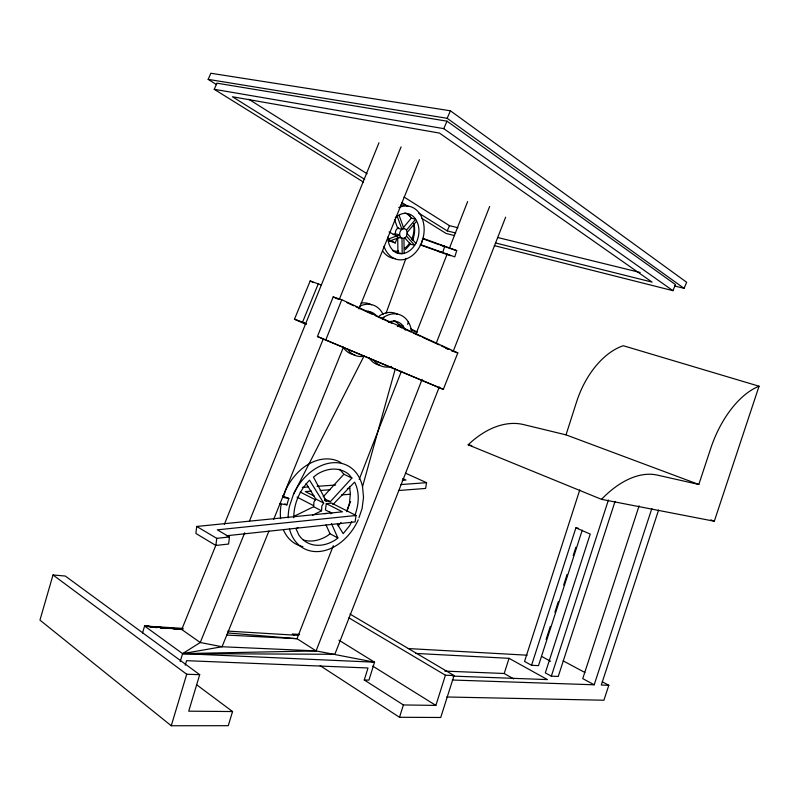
<?xml version="1.0" encoding="UTF-8"?>
<svg xmlns="http://www.w3.org/2000/svg" width="799" height="799" viewBox="0 0 799 799"><rect width="100%" height="100%" fill="white"/><g stroke="black" fill="none" stroke-linecap="round" stroke-linejoin="round"><path stroke-width="1.2" d="M293.782 517.772C293.732 503.73 299.735 490.157 309.543 480.189L323.705 503.07L321.847 505.997L321.548 510.801L312.609 515.205M331.875 513.258L325.423 509.942L326.312 503.6L342.481 511.829L196.714 526.461L195.885 533.452L215.87 545.467L228.604 544.029L229.483 536.968L217.318 529.847L356.054 515.475L355.116 521.907L226.377 535.769M215.87 545.467L216.739 538.356L196.714 526.461M405.702 473.258L426.556 482.686L425.607 488.439L398.401 490.536M395.395 252.464A20.374 15.331 -76.8 0 0 397.403 252.574L402.197 253.653L401.987 238.392L400.419 237.123L399.65 234.916A4.994 3.745 -76.8 0 1 401.977 229.353L403.934 228.694A4.994 3.745 -76.8 0 1 406.461 230.152L407.22 232.359L406.471 236.095A4.994 3.745 -76.8 0 1 403.944 238.392L398.781 237.543M358.961 517.752L362.067 508.653L363.525 497.358L362.536 486.671L395.285 368.848M407.66 324.364L408.329 321.957M232.549 711.539L188.714 711.18L199.7 674.666L65.298 576.039L53.014 574.97L39.95 620.104L171.256 725.752L228.254 725.692L232.549 711.539L196.524 684.673M142.532 632.998L144.589 626.046L183.111 628.384M180.224 661.562L182.601 653.622L200.249 642.516L244.724 532.773M185.228 665.197L186.576 660.683L367.999 667.984L364.264 679.969L403.395 704.948L435.864 705.407L445.433 675.225L454.052 675.545L440.728 717.482L399.51 717.282L320.129 665.657M279.74 503.63L286.861 504.868L288.819 498.416L282.447 495.939M171.256 725.752L186.716 674.256L53.014 574.97M346.796 511.71L349.463 503.08L350.381 493.462L349.483 486.711M354.736 515.735C358.811 505.058 360.019 492.514 354.606 482.087L332.863 504.618M456.728 250.616L454.791 256.869L420.973 244.754L422.941 238.342L456.728 250.616L440.399 245.123L444.693 246.252L442.756 252.554L438.461 251.405M399.51 717.282L403.395 704.948M566.022 434.866L576.558 401.957A72.07 44.634 -70.4 0 1 623.29 345.727L759.05 386.217L714.306 521.238L601.517 499.345L468.154 444.823A87.52 58.007 -66.1 0 1 523.565 424.579L566.022 434.866L698.835 484.474L710.671 448.569A78.602 42.856 -70 0 1 759.05 386.217M444.873 671.11L504.189 673.497L509.053 658.326L547.415 679.589L452.883 676.124M579.764 489.927L524.544 661.442L531.555 665.297L538.496 665.627L582.261 530.127M531.555 665.297L575.899 527.829L578.146 528.199M546.116 639.42L550.311 626.416M554.896 612.244L558.331 601.607M563.665 585.058L567.1 574.431M573.213 555.525L575.879 547.255M575.899 527.829L590.231 534.082L545.317 672.868L551.33 676.174L608.409 500.024M615.06 501.392L558.251 676.453L551.33 676.174M639.11 505.827L582.751 678.621L594.186 684.793L651.834 508.534M658.606 510.032L601.287 685.033L608.818 685.282L603.914 700.224L446.781 696.988M283.405 496.778L285.613 490.246A46.532 34.687 -62 0 1 340.923 462.641M364.074 355.945L293.493 494.301L289.528 506.057A46.851 34.707 -62.1 0 0 288.149 517.862M386.107 313.108L405.952 258.357M412.703 239.72L413.552 237.393A20.374 15.331 -76.8 0 0 413.752 223.4M333.313 545.697L297.018 638.701L226.806 635.065M346.926 510.821L350.561 501.522M359.18 479.44L401.378 371.315M415.899 334.122L447.21 253.902M449.477 248.09L467.625 201.588M183.001 629.232L144.589 626.046L182.601 653.622L316.074 650.895L422.112 379.375M436.164 343.41L489.637 206.492M439.31 386.906L334.841 654.291L182.601 653.622L222.042 646.751L316.074 650.895L374.541 662.191L368.948 680.119L364.264 679.969M453.393 350.871L505.637 217.178M317.443 336.509L333.173 296.918L341.772 299.755L457.807 352.938L443.315 389.363L317.443 336.509L443.315 389.363M325.922 339.645L341.772 299.755M412.374 240.289L413.552 237.393M156.844 627.674L144.589 626.046L181.733 629.502L215.93 545.098M224.369 524.284L378.986 142.741M249.408 521.218L323.375 338.696M339.285 299.415L401.078 146.936M268.923 531.055L222.042 646.751L200.249 642.516L181.733 629.502M273.618 519.49L343.47 347.106M358.941 308.923L419.425 159.68M388.783 240.629L395.235 242.956L397.782 236.674L389.073 231.96M305.797 324.294L294.491 319.21L310.182 280.938L321.358 285.023M294.491 319.21L302.561 322.127L318.372 283.585M494.371 245.633L672.908 290.666L675.505 284.614L447.001 121.178L216.919 83.176L214.232 89.298L363.525 182.122M674.396 285.932L684.074 288.339L686.661 282.277L450.426 110.801L210.846 73.248L208.169 79.371L216.629 84.664M208.169 79.371L447.17 118.312L450.426 110.801M214.232 89.298L443.765 128.639L447.001 121.178M418.656 213.053L447.23 230.891L449.487 225.668L457.937 227.745M382.701 319.41L383.83 317.203M351.74 521.747L349.582 525.762L343.19 533.612L337.368 524.204M406.471 236.095L414.631 245.243L410.346 244.095L405.343 249.658M395.325 217.638A20.444 15.331 -76.8 0 1 397.163 216.139L401.128 214.062A20.444 15.331 -76.8 0 1 415.64 219.186L417.697 223.33A20.444 15.331 -76.8 0 1 415.88 243.365C412.973 248.689 407.969 253.313 401.667 253.752A20.444 15.331 -76.8 0 1 389.003 244.075L387.835 239.211A20.444 15.331 -76.8 0 1 387.675 237.133M306.117 483.505L315.795 499.035L313.937 501.942L313.647 506.716L321.548 510.801M401.657 328.049L403.205 326.152L398.901 324.714A20.384 15.271 -71.2 0 0 394.207 320.789M397.353 326.601L398.901 324.714M338.187 525.942L340.973 522.526M402.936 228.134L411.325 218.117L415.64 219.186L406.461 230.152M407.22 232.359L416.609 221.133M330.247 501.762L351.9 478.062L348.813 474.396A40.15 29.743 -62.1 0 0 317.423 474.067L313.478 477.123L326.362 501.313A6.692 4.954 -62.1 0 1 330.247 501.762L324.304 498.756M323.146 496.848L343.89 474.246L351.9 478.062M331.425 523.465L337.857 537.947L335.65 539.734A40.15 29.743 -62.1 0 1 298.796 534.881L295.97 528.688L298.137 527.52M337.857 537.947L329.987 533.752L327.79 535.53A39.88 29.733 -62 0 1 303.39 540.004M398.641 227.755L397.682 228.244A4.974 3.745 -76.8 0 0 395.365 233.787L395.625 234.976M293.603 516.514L313.647 506.716M388.394 241.508L400.419 237.123M387.835 239.211L399.65 234.916L395.365 233.787L393.218 234.566M326.981 513.437L324.254 513.587M216.739 538.356L229.483 536.968M326.312 503.6L331.605 503.1L356.054 515.475M341.513 494.921L350.172 494.251M311.5 491.105L305.318 491.565L314.197 496.069M320.159 490.476L330.057 489.747M347.385 488.479L349.852 488.299M400.579 484.584L426.556 482.686M302.312 487.37L308.484 486.941M317.123 486.331L335.64 485.023M402.306 480.329L406.012 480.069L402.736 478.571M186.716 674.256L199.7 674.666M452.234 680.019L594.186 684.793M182.601 653.622L374.541 662.191L338.926 640.169M415.74 653.432L509.053 658.326M408.279 648.558L527.15 655.2M227.855 631.1L298.696 635.395M299.645 634.446L292.244 633.997L294.342 635.325M227.615 632.938L297.018 638.701L316.074 650.895M144.589 626.046L160.709 627.565M163.186 627.804L169.388 628.384M173.113 628.733L178.067 629.203M160.519 628.154L162.966 628.483M282.706 497.338L288.819 498.416M468.154 444.823L471.79 445.602M698.835 484.474L657.417 475.115A96.04 56.409 -66.4 0 0 601.517 499.345M497.767 237.523L640.189 272.499M447.23 230.891L455.66 232.998M495.43 242.936L652.084 282.107L439.48 133.083L232.419 96.759L364.694 179.356M454.561 235.595L446.122 233.468L421.762 218.327M446.002 348.414L449.228 349.513L441.368 345.907M451.335 350.731L457.807 352.938M420.124 244.844L450.506 255.71M305.558 323.655L303.53 322.926L305.787 323.945M423.23 238.891L439.25 244.704M710.83 519.869L714.306 521.238M302.561 322.127L306.586 323.945M347.016 302.701L353.747 305.787M355.994 306.816L372.843 314.536M375.091 315.565L391.939 323.275M397.562 325.852L400.928 327.39M403.175 328.419L411.036 332.024M413.283 333.053L420.024 336.139M422.272 337.168L439.12 344.878M333.173 296.918L338.237 299.226M394.017 320.789L396.244 321.867M410.756 328.888L417.458 332.124M310.182 280.938L313.538 282.556M411.934 330.057L416.409 332.214M324.384 500.304L326.362 501.313M315.795 499.035L323.705 503.07M300.144 492.004L315.555 499.864M297.048 497.108L313.528 505.607M284.903 503.839L286.861 504.868M387.605 238.861L395.235 242.956M563.125 660.853L584.888 672.488M602.286 681.797L608.818 685.282M541.862 656.548L550.591 661.262M504.189 673.497L513.737 678.91M349.982 614.061L454.052 675.545M348.933 617.857L445.433 675.225M372.724 666.096L435.864 705.407M401.727 202.477L408.079 206.442M248.839 99.276L367.111 173.782M404.074 197.063L449.487 225.668M443.765 128.639L672.908 290.666M447.17 118.312L684.074 288.339M404.634 237.703L410.346 244.095M407.22 233.628L415.88 243.365M343.89 474.246L340.803 470.591A39.88 29.733 -62 0 0 339.036 469.253M329.617 511.67L330.906 513.757M405.313 330.067L403.205 326.152A20.454 15.271 -71.1 0 0 388.434 322.147M326.022 524.883L329.987 533.752M394.466 219.465L397.682 228.244L401.977 229.353L397.163 216.139M399.021 215.161L403.934 228.694M397.702 237.263L397.932 252.464M403.944 238.392L404.144 253.263M302.851 546.636A46.532 34.687 -62 0 1 283.515 530.067M280.589 518.661A46.532 34.687 -62 0 1 281.188 504.269M293.493 494.301A46.851 34.707 -62.1 0 1 331.615 462.841A46.851 34.707 -62.1 0 1 362.536 486.671M358.252 519.829A46.851 34.707 -62.1 0 1 320.739 551.33A46.851 34.707 -62.1 0 1 289.458 528.878M359.63 306.267A26.747 20.365 -71.4 0 1 383.091 314.357M364.384 356.214A26.747 20.365 -71.4 0 1 347.355 348.933M404.883 212.953A20.374 15.331 -76.8 0 1 411.325 218.117M382.092 318.431A27.276 20.365 -71.2 0 1 411.635 331.705M391.51 366.481A27.276 20.365 -71.2 0 1 374.052 360.409M408.738 214.442A20.384 15.341 -76.9 0 1 410.177 216.08M413.473 223.52A20.384 15.341 -76.9 0 1 411.705 239.291M409.757 242.896A20.384 15.341 -76.9 0 1 404.474 248.479M398.541 251.036A20.384 15.341 -76.9 0 1 392.559 250.586M398.741 207.59A27.266 20.444 -76.8 0 1 423.36 222.272A27.266 20.444 -76.8 0 1 410.127 257.028A27.266 20.444 -76.8 0 1 383.999 246.282M395.415 258.626A27.176 20.444 -76.9 0 1 382.591 250.896M400.988 204.944A27.176 20.444 -76.9 0 1 408.309 206.432M379.525 315.765A27.186 20.365 -71.2 0 1 397.722 314.367M379.645 365.233A27.186 20.365 -71.2 0 1 369.138 357.882M361.018 303.091A26.657 20.355 -71.4 0 1 371.495 304.828M354.876 354.896A26.657 20.355 -71.4 0 1 343.28 347.425M366.262 311.4A20.055 15.271 -71.4 0 1 376.209 315.565M368.029 311.121A19.985 15.271 -71.4 0 1 371.345 313.428"/></g></svg>
